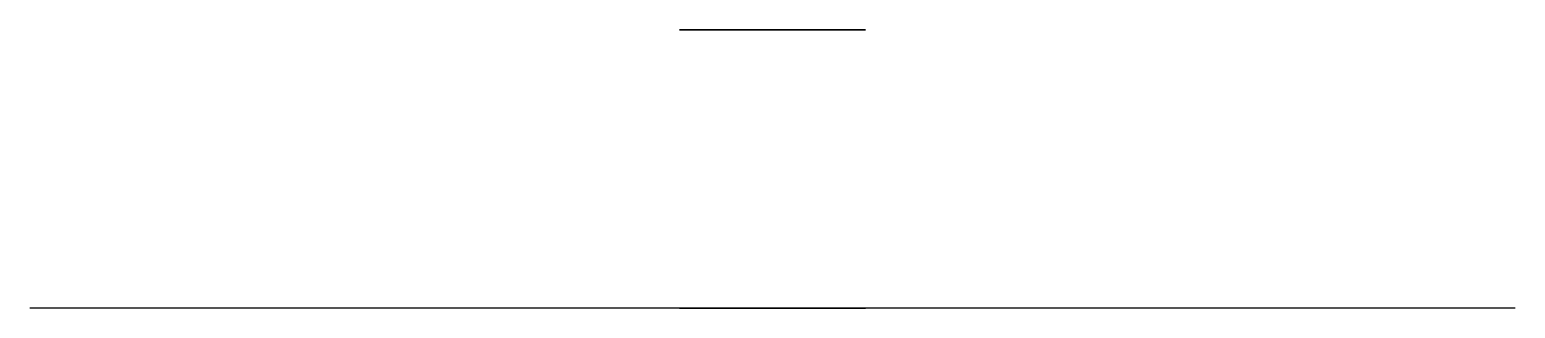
# Model space of a CAD drawing. Header units: millimetres. Extents: x -96.9 to -56.9, y -4.5 to 3.
import ezdxf

# ---------------------------------------------------------------- set-up
doc = ezdxf.new("R2010")
doc.units = ezdxf.units.MM

msp = doc.modelspace()

# ---------------------------------------------------------------- linework, layer by layer
for p, q in [((-74.397, 3, -68.154), (-79.397, 3, -68.154)), ((-74.397, 3, -68.154), (-79.397, 3, -68.154)), ((-79.397, 3, -68.154), (-79.397, 3, -71.154)), ((-79.397, 3, -71.154), (-74.397, 3, -71.154)), ((-74.397, 3, -71.154), (-74.397, 3, -68.154)), ((-56.897, -4.5, -65.154), (-96.897, -4.5, -65.154)), ((-79.397, -4.5, -65.154), (-74.397, -4.5, -65.154)), ((-74.397, -4.5, -68.154), (-79.397, -4.5, -68.154)), ((-79.397, -4.5, -68.154), (-79.397, -4.5, -65.154)), ((-74.397, -4.5, -65.154), (-74.397, -4.5, -68.154))]:
    msp.add_line(p, q)

doc.saveas('drawing.dxf')
